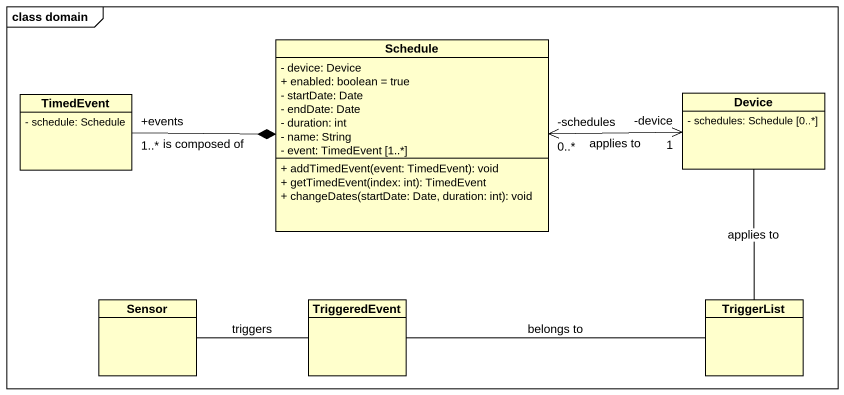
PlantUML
@startuml
mainframe class domain
hide circle
hide empty members
skinparam classAttributeIconSize 0
class Schedule {
  - device: Device
  + enabled: boolean = true
  - startDate: Date
  - endDate: Date
  - duration: int
  - name: String
  - event: TimedEvent [1..*]
  + addTimedEvent(event: TimedEvent): void
  + getTimedEvent(index: int): TimedEvent
  + changeDates(startDate: Date, duration: int): void
}
class TimedEvent {
  - schedule: Schedule
}
class Device {
  - schedules: Schedule [0..*]
}
class Sensor
class TriggeredEvent
class TriggerList
TimedEvent "+events\n1..*" -right-* Schedule : is composed of
Device "-device\n1" <-left-> "-schedules\n0..*" Schedule : applies to
Sensor -right- TriggeredEvent : triggers
TriggeredEvent -right- TriggerList : belongs to
TriggerList -up- Device : applies to
@enduml
